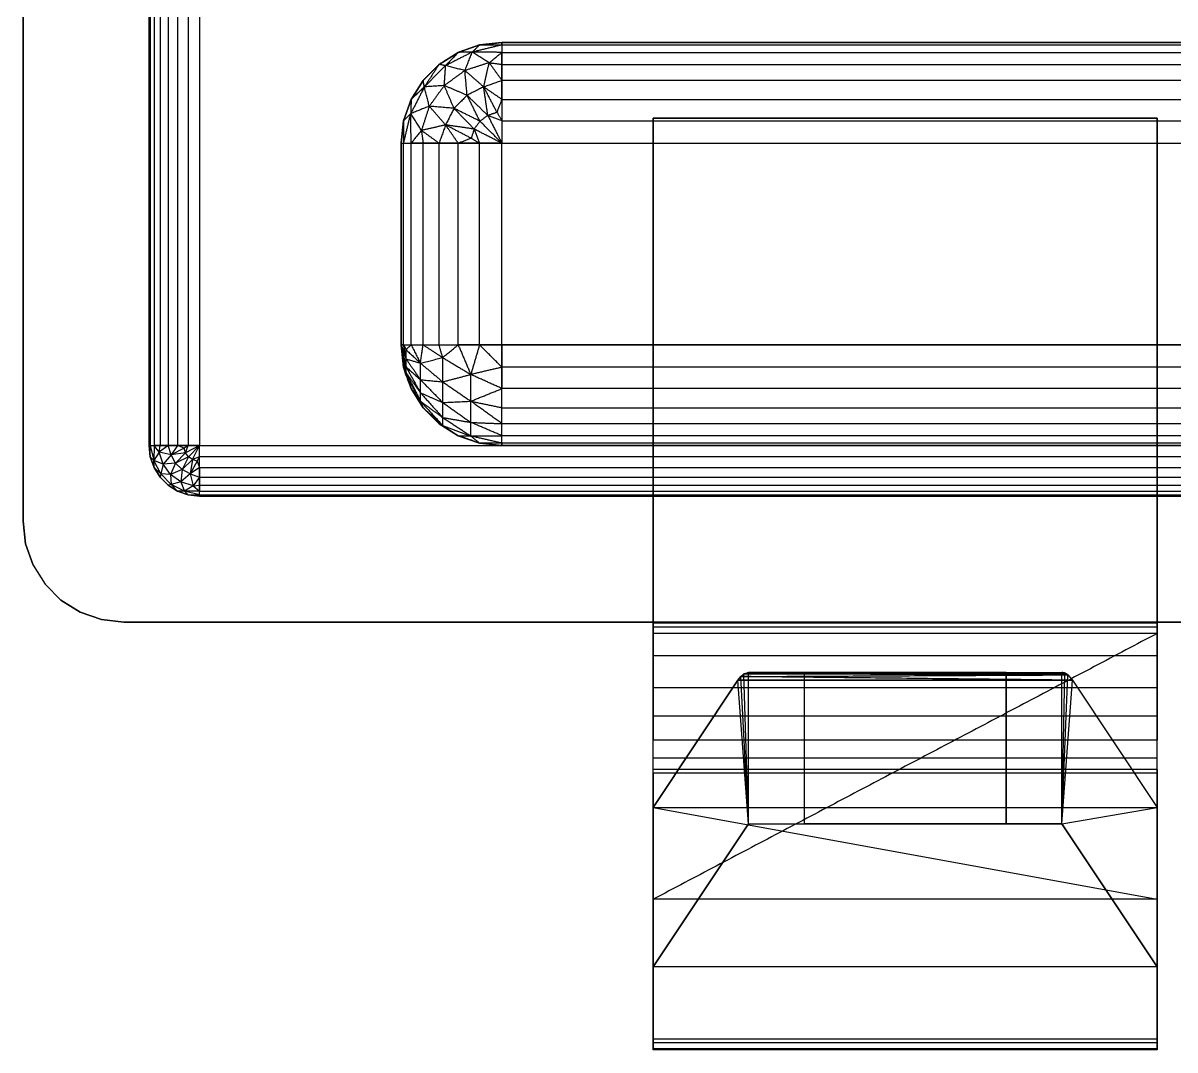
# Model space of a CAD drawing. Header units: millimetres. Extents: x -272 to 522, y -39 to 39.
# Drawn here: x -38.75 to -36.465, y -14.78 to -12.743 of the extents above; entities that cross this region are included whole.
import ezdxf

# ---------------------------------------------------------------- set-up
doc = ezdxf.new("R2010")
doc.units = ezdxf.units.MM
doc.layers.add('_BLOCK$reset_switch', color=7, linetype='Continuous', true_color=0x000000)
doc.layers.add('PCB_item$reset_switch', color=7, linetype='Continuous', true_color=0x000000)
doc.layers.get('PCB_item$reset_switch').off()

# ---------------------------------------------------------------- blocks, each defined once
blk = doc.blocks.new('reset_switch')
at = {"layer": '_BLOCK$reset_switch', "color": 18, "true_color": 0x000000}
for p, q in [((-2.8, 1.75, 3.3), (2.8, 1.75, 3.3)), ((-2.8, 1.75, 3), (2.8, 1.75, 3)), ((2.8, 1.75, 3), (-2.8, 1.75, 3)), ((-2.8, 1.75, 3.3), (2.8, 1.75, 3.3)), ((-2.8, 1.75, 0.3), (2.8, 1.75, 0.3)), ((2.8, 1.75, 0.3), (-2.8, 1.75, 0.3)), ((-2.8, 1.75, 3), (2.8, 1.75, 3)), ((-2.8, 1.75, 3), (2.8, 1.75, 3)), ((2.8, 1.75, 3.3), (2.8445, 1.745, 3.3)), ((2.8, 1.75, 3), (2.8445, 1.745, 3)), ((2.8, 1.75, 3), (2.8, 1.75, 3.3)), ((2.8445, 1.745, 3), (2.8, 1.75, 3)), ((2.8, 1.75, 3), (2.8, 1.75, 3.3)), ((2.8, 1.75, 3.3), (2.8445, 1.745, 3.3)), ((2.8, 1.75, 0.3), (2.8445, 1.745, 0.3)), ((2.8445, 1.745, 0.3), (2.8, 1.75, 0.3)), ((2.8, 1.75, 0.3), (2.8, 1.75, 3)), ((2.8, 1.75, 3), (2.8445, 1.745, 3)), ((2.8, 1.75, 0.3), (2.8, 1.75, 3)), ((2.8, 1.75, 3), (2.8445, 1.745, 3)), ((2.8868, 1.7302, 3.3), (2.8445, 1.745, 3.3)), ((2.8868, 1.7302, 3), (2.8445, 1.745, 3)), ((2.8445, 1.745, 3), (2.8445, 1.745, 3.3)), ((2.8445, 1.745, 3), (2.8868, 1.7302, 3)), ((2.8445, 1.745, 3.3), (2.8868, 1.7302, 3.3)), ((2.8445, 1.745, 0.3), (2.8868, 1.7302, 0.3)), ((2.8445, 1.745, 0.3), (2.8445, 1.745, 3)), ((2.8445, 1.745, 0.3), (2.8868, 1.7302, 0.3)), ((2.8445, 1.745, 3), (2.8868, 1.7302, 3)), ((2.8868, 1.7302, 3), (2.8445, 1.745, 3)), ((2.8868, 1.7302, 3.3), (2.9247, 1.7064, 3.3)), ((2.8868, 1.7302, 3), (2.9247, 1.7064, 3)), ((2.8868, 1.7302, 3), (2.8868, 1.7302, 3.3)), ((2.8868, 1.7302, 3), (2.9247, 1.7064, 3)), ((2.8868, 1.7302, 3.3), (2.9247, 1.7064, 3.3)), ((2.8868, 1.7302, 0.3), (2.9247, 1.7064, 0.3)), ((2.8868, 1.7302, 0.3), (2.8868, 1.7302, 3)), ((2.8868, 1.7302, 0.3), (2.9247, 1.7064, 0.3)), ((2.8868, 1.7302, 3), (2.9247, 1.7064, 3)), ((2.8868, 1.7302, 3), (2.9247, 1.7064, 3)), ((2.9247, 1.7064, 3.3), (2.9564, 1.6747, 3.3)), ((2.9247, 1.7064, 3), (2.9564, 1.6747, 3)), ((2.9247, 1.7064, 3), (2.9247, 1.7064, 3.3)), ((2.9247, 1.7064, 3), (2.9564, 1.6747, 3)), ((2.9247, 1.7064, 3.3), (2.9564, 1.6747, 3.3)), ((2.9564, 1.6747, 0.3), (2.9247, 1.7064, 0.3)), ((2.9247, 1.7064, 0.3), (2.9247, 1.7064, 3)), ((2.9247, 1.7064, 0.3), (2.9564, 1.6747, 0.3)), ((2.9247, 1.7064, 3), (2.9564, 1.6747, 3)), ((2.9247, 1.7064, 3), (2.9564, 1.6747, 3)), ((2.9802, 1.6368, 3.3), (2.9564, 1.6747, 3.3)), ((2.9802, 1.6368, 3), (2.9564, 1.6747, 3)), ((2.9564, 1.6747, 3), (2.9564, 1.6747, 3.3)), ((2.9564, 1.6747, 3), (2.9802, 1.6368, 3)), ((2.9564, 1.6747, 3.3), (2.9802, 1.6368, 3.3)), ((2.9802, 1.6368, 0.3), (2.9564, 1.6747, 0.3)), ((2.9564, 1.6747, 0.3), (2.9564, 1.6747, 3)), ((2.9564, 1.6747, 0.3), (2.9802, 1.6368, 0.3)), ((2.9564, 1.6747, 3), (2.9802, 1.6368, 3)), ((2.9802, 1.6368, 3), (2.9564, 1.6747, 3)), ((2.995, 1.5945, 3.3), (2.9802, 1.6368, 3.3)), ((2.995, 1.5945, 3), (2.9802, 1.6368, 3)), ((2.9802, 1.6368, 3), (2.9802, 1.6368, 3.3)), ((2.9802, 1.6368, 3), (2.995, 1.5945, 3)), ((2.9802, 1.6368, 3.3), (2.995, 1.5945, 3.3)), ((2.995, 1.5945, 0.3), (2.9802, 1.6368, 0.3)), ((2.9802, 1.6368, 0.3), (2.9802, 1.6368, 3)), ((2.9802, 1.6368, 0.3), (2.995, 1.5945, 0.3)), ((2.9802, 1.6368, 3), (2.995, 1.5945, 3)), ((2.995, 1.5945, 3), (2.9802, 1.6368, 3)), ((3, 1.55, 3.3), (2.995, 1.5945, 3.3)), ((3, 1.55, 3), (2.995, 1.5945, 3)), ((2.995, 1.5945, 3), (2.995, 1.5945, 3.3)), ((2.995, 1.5945, 3), (3, 1.55, 3)), ((2.995, 1.5945, 3.3), (3, 1.55, 3.3)), ((3, 1.55, 0.3), (2.995, 1.5945, 0.3)), ((2.995, 1.5945, 0.3), (2.995, 1.5945, 3)), ((2.995, 1.5945, 0.3), (3, 1.55, 0.3)), ((2.995, 1.5945, 3), (3, 1.55, 3)), ((3, 1.55, 3), (2.995, 1.5945, 3)), ((3, -1.55, 3.3), (3, 1.55, 3.3)), ((3, -1.55, 3), (3, 1.55, 3)), ((3, 1.55, 3), (3, 1.55, 3.3)), ((3, -1.55, 3), (3, 1.55, 3)), ((3, 1.55, 3), (3, 1.55, 3.3)), ((3, 1.55, 3.3), (3, -1.55, 3.3)), ((3, -1.55, 0.3), (3, 1.55, 0.3)), ((3, 1.55, 0.3), (3, 1.55, 3)), ((3, 1.55, 0.3), (3, -1.55, 0.3)), ((3, 1.55, 3), (3, -1.55, 3)), ((3, 1.55, 0.3), (3, 1.55, 3)), ((3, -1.55, 3), (3, 1.55, 3)), ((2.65, 1.5, 0.1), (1.35, 1.5, 0.1)), ((1.35, 1.5, 0.3), (2.65, 1.5, 0.3)), ((2.65, 1.5, 0.1), (1.35, 1.5, 0.1)), ((1.35, 1.5, 0.3), (2.65, 1.5, 0.3)), ((1.35, 1.4975, 0.0777), (2.65, 1.4975, 0.0777)), ((1.35, 1.4901, 0.0566), (2.65, 1.4901, 0.0566)), ((2.65, 1.5, 0.1), (2.6723, 1.4975, 0.1)), ((2.65, 1.5, 0.1), (2.65, 1.4975, 0.0777)), ((2.65, 1.5, 0.1), (2.65, 1.4975, 0.0777)), ((2.6723, 1.4975, 0.1), (2.65, 1.5, 0.1)), ((2.65, 1.5, 0.1), (2.65, 1.5, 0.3)), ((2.65, 1.5, 0.3), (2.6723, 1.4975, 0.3)), ((2.65, 1.5, 0.3), (2.65, 1.5, 0.1)), ((2.65, 1.5, 0.3), (2.6723, 1.4975, 0.3)), ((2.6723, 1.4975, 0.1), (2.65, 1.4975, 0.0777)), ((2.65, 1.4975, 0.0777), (2.65, 1.4901, 0.0566)), ((2.65, 1.4975, 0.0777), (2.6794, 1.4904, 0.0691)), ((2.65, 1.4975, 0.0777), (2.65, 1.4901, 0.0566)), ((2.65, 1.4901, 0.0566), (2.6794, 1.4904, 0.0691)), ((2.6627, 1.4799, 0.0412), (2.65, 1.4901, 0.0566)), ((2.65, 1.4782, 0.0377), (2.65, 1.4901, 0.0566)), ((2.65, 1.4901, 0.0566), (2.65, 1.4782, 0.0377)), ((2.6627, 1.4799, 0.0412), (2.6794, 1.4904, 0.0691)), ((2.6723, 1.4975, 0.1), (2.6934, 1.4901, 0.1)), ((2.6723, 1.4975, 0.1), (2.6794, 1.4904, 0.0691)), ((2.6723, 1.4975, 0.1), (2.6723, 1.4975, 0.3)), ((2.6723, 1.4975, 0.1), (2.6934, 1.4901, 0.1)), ((2.6723, 1.4975, 0.3), (2.6934, 1.4901, 0.3)), ((2.6934, 1.4901, 0.3), (2.6723, 1.4975, 0.3)), ((2.6867, 1.4721, 0.0412), (2.6794, 1.4904, 0.0691)), ((2.7059, 1.4769, 0.0691), (2.6794, 1.4904, 0.0691)), ((2.6934, 1.4901, 0.1), (2.6794, 1.4904, 0.0691)), ((2.7059, 1.4769, 0.0691), (2.6934, 1.4901, 0.1)), ((2.7123, 1.4782, 0.1), (2.6934, 1.4901, 0.1)), ((2.6934, 1.4901, 0.1), (2.6934, 1.4901, 0.3)), ((2.6934, 1.4901, 0.1), (2.7123, 1.4782, 0.1)), ((2.6934, 1.4901, 0.3), (2.7123, 1.4782, 0.3)), ((2.6934, 1.4901, 0.3), (2.7123, 1.4782, 0.3)), ((1.35, 1.4782, 0.0377), (2.65, 1.4782, 0.0377)), ((2.65, 1.4623, 0.0218), (2.6627, 1.4799, 0.0412)), ((2.6627, 1.4799, 0.0412), (2.65, 1.4782, 0.0377)), ((2.65, 1.4623, 0.0218), (2.65, 1.4782, 0.0377)), ((2.65, 1.4782, 0.0377), (2.65, 1.4623, 0.0218)), ((2.6682, 1.4559, 0.0191), (2.6627, 1.4799, 0.0412)), ((2.6867, 1.4721, 0.0412), (2.6627, 1.4799, 0.0412)), ((2.6682, 1.4559, 0.0191), (2.6867, 1.4721, 0.0412)), ((2.6845, 1.4476, 0.0191), (2.6867, 1.4721, 0.0412)), ((2.6867, 1.4721, 0.0412), (2.7059, 1.4769, 0.0691)), ((2.7072, 1.4572, 0.0412), (2.6867, 1.4721, 0.0412)), ((2.7059, 1.4769, 0.0691), (2.7123, 1.4782, 0.1)), ((2.7072, 1.4572, 0.0412), (2.7059, 1.4769, 0.0691)), ((2.7269, 1.4559, 0.0691), (2.7059, 1.4769, 0.0691)), ((2.7282, 1.4623, 0.1), (2.7123, 1.4782, 0.1)), ((2.7123, 1.4782, 0.1), (2.7123, 1.4782, 0.3)), ((2.7123, 1.4782, 0.1), (2.7282, 1.4623, 0.1)), ((2.7123, 1.4782, 0.3), (2.7282, 1.4623, 0.3)), ((2.7123, 1.4782, 0.3), (2.7282, 1.4623, 0.3)), ((1.35, 1.4623, 0.0218), (2.65, 1.4623, 0.0218)), ((1.35, 1.4434, 0.0099), (2.65, 1.4434, 0.0099)), ((2.65, 1.4434, 0.0099), (2.65, 1.4623, 0.0218)), ((2.6682, 1.4559, 0.0191), (2.65, 1.4623, 0.0218)), ((2.65, 1.4623, 0.0218), (2.65, 1.4434, 0.0099)), ((2.65, 1.4434, 0.0099), (2.6682, 1.4559, 0.0191)), ((2.65, 1.4223, 0.0025), (2.65, 1.4434, 0.0099)), ((2.6548, 1.4305, 0.0049), (2.65, 1.4434, 0.0099)), ((2.65, 1.4434, 0.0099), (2.65, 1.4223, 0.0025)), ((2.6548, 1.4305, 0.0049), (2.6682, 1.4559, 0.0191)), ((2.664, 1.4275, 0.0049), (2.6682, 1.4559, 0.0191)), ((2.664, 1.4275, 0.0049), (2.6845, 1.4476, 0.0191)), ((2.6845, 1.4476, 0.0191), (2.6682, 1.4559, 0.0191)), ((2.6719, 1.4219, 0.0049), (2.6845, 1.4476, 0.0191)), ((2.6845, 1.4476, 0.0191), (2.7072, 1.4572, 0.0412)), ((2.6976, 1.4345, 0.0191), (2.6845, 1.4476, 0.0191)), ((2.6976, 1.4345, 0.0191), (2.7072, 1.4572, 0.0412)), ((2.7221, 1.4367, 0.0412), (2.7072, 1.4572, 0.0412)), ((2.7072, 1.4572, 0.0412), (2.7269, 1.4559, 0.0691)), ((2.7221, 1.4367, 0.0412), (2.7269, 1.4559, 0.0691)), ((2.7269, 1.4559, 0.0691), (2.7282, 1.4623, 0.1)), ((2.7405, 1.4294, 0.0691), (2.7269, 1.4559, 0.0691)), ((2.7401, 1.4434, 0.1), (2.7269, 1.4559, 0.0691)), ((2.7401, 1.4434, 0.1), (2.7282, 1.4623, 0.1)), ((2.7282, 1.4623, 0.1), (2.7282, 1.4623, 0.3)), ((2.7282, 1.4623, 0.1), (2.7401, 1.4434, 0.1)), ((2.7282, 1.4623, 0.3), (2.7401, 1.4434, 0.3)), ((2.7401, 1.4434, 0.3), (2.7282, 1.4623, 0.3)), ((2.7475, 1.4223, 0.1), (2.7401, 1.4434, 0.1)), ((2.7405, 1.4294, 0.0691), (2.7401, 1.4434, 0.1)), ((2.7401, 1.4434, 0.1), (2.7401, 1.4434, 0.3)), ((2.7401, 1.4434, 0.1), (2.7475, 1.4223, 0.1)), ((2.7401, 1.4434, 0.3), (2.7475, 1.4223, 0.3)), ((2.7475, 1.4223, 0.3), (2.7401, 1.4434, 0.3)), ((1.35, 1.4223, 0.0025), (2.65, 1.4223, 0.0025)), ((2.65, 1.4223, 0.0025), (2.6548, 1.4305, 0.0049)), ((2.65, 1.4), (2.664, 1.4275, 0.0049)), ((2.664, 1.4275, 0.0049), (2.65, 1.4223, 0.0025)), ((2.65, 1.4), (2.65, 1.4223, 0.0025)), ((2.65, 1.4223, 0.0025), (2.65, 1.4)), ((2.65, 1.4), (2.6719, 1.4219, 0.0049)), ((2.664, 1.4275, 0.0049), (2.6548, 1.4305, 0.0049)), ((2.6719, 1.4219, 0.0049), (2.664, 1.4275, 0.0049)), ((2.6719, 1.4219, 0.0049), (2.6976, 1.4345, 0.0191)), ((2.6775, 1.414, 0.0049), (2.6719, 1.4219, 0.0049)), ((2.6775, 1.414, 0.0049), (2.6976, 1.4345, 0.0191)), ((2.6775, 1.414, 0.0049), (2.7059, 1.4182, 0.0191)), ((2.6805, 1.4048, 0.0049), (2.7059, 1.4182, 0.0191)), ((2.6934, 1.4, 0.0099), (2.7059, 1.4182, 0.0191)), ((2.6976, 1.4345, 0.0191), (2.7221, 1.4367, 0.0412)), ((2.7059, 1.4182, 0.0191), (2.6976, 1.4345, 0.0191)), ((2.7059, 1.4182, 0.0191), (2.7221, 1.4367, 0.0412)), ((2.7059, 1.4182, 0.0191), (2.7123, 1.4, 0.0218)), ((2.7059, 1.4182, 0.0191), (2.7299, 1.4127, 0.0412)), ((2.7299, 1.4127, 0.0412), (2.7221, 1.4367, 0.0412)), ((2.7221, 1.4367, 0.0412), (2.7405, 1.4294, 0.0691)), ((2.7299, 1.4127, 0.0412), (2.7405, 1.4294, 0.0691)), ((2.7401, 1.4, 0.0566), (2.7405, 1.4294, 0.0691)), ((2.7475, 1.4223, 0.1), (2.7405, 1.4294, 0.0691)), ((2.7475, 1.4, 0.0777), (2.7405, 1.4294, 0.0691)), ((2.7475, 1.4223, 0.1), (2.75, 1.4, 0.1)), ((2.7475, 1.4223, 0.1), (2.7475, 1.4, 0.0777)), ((2.7475, 1.4223, 0.1), (2.7475, 1.4223, 0.3)), ((2.7475, 1.4223, 0.1), (2.75, 1.4, 0.1)), ((2.7475, 1.4223, 0.3), (2.75, 1.4, 0.3)), ((2.7475, 1.4223, 0.3), (2.75, 1.4, 0.3)), ((1.35, 1.4), (2.65, 1.4)), ((1.35, 1.4), (2.65, 1.4)), ((2.6775, 1.414, 0.0049), (2.65, 1.4)), ((2.65, 1.4), (2.65, -1.4)), ((2.6723, 1.4, 0.0025), (2.65, 1.4)), ((2.65, 1.4), (2.65, -1.4)), ((2.6723, 1.4, 0.0025), (2.65, 1.4)), ((2.6723, 1.4, 0.0025), (2.6775, 1.414, 0.0049)), ((2.6805, 1.4048, 0.0049), (2.6723, 1.4, 0.0025)), ((2.6934, 1.4, 0.0099), (2.6723, 1.4, 0.0025)), ((2.6723, -1.4, 0.0025), (2.6723, 1.4, 0.0025)), ((2.6934, 1.4, 0.0099), (2.6723, 1.4, 0.0025)), ((2.6805, 1.4048, 0.0049), (2.6775, 1.414, 0.0049)), ((2.6805, 1.4048, 0.0049), (2.6934, 1.4, 0.0099)), ((2.7123, 1.4, 0.0218), (2.6934, 1.4, 0.0099)), ((2.6934, 1.4, 0.0099), (2.6934, -1.4, 0.0099)), ((2.6934, 1.4, 0.0099), (2.7123, 1.4, 0.0218)), ((2.7123, 1.4, 0.0218), (2.7299, 1.4127, 0.0412)), ((2.7282, 1.4, 0.0377), (2.7123, 1.4, 0.0218)), ((2.7123, 1.4, 0.0218), (2.7123, -1.4, 0.0218)), ((2.7123, 1.4, 0.0218), (2.7282, 1.4, 0.0377)), ((2.7299, 1.4127, 0.0412), (2.7282, 1.4, 0.0377)), ((2.7401, 1.4, 0.0566), (2.7282, 1.4, 0.0377)), ((2.7282, 1.4, 0.0377), (2.7282, -1.4, 0.0377)), ((2.7282, 1.4, 0.0377), (2.7401, 1.4, 0.0566)), ((2.7299, 1.4127, 0.0412), (2.7401, 1.4, 0.0566)), ((2.7475, 1.4, 0.0777), (2.7401, 1.4, 0.0566)), ((2.7401, 1.4, 0.0566), (2.7401, -1.4, 0.0566)), ((2.7475, 1.4, 0.0777), (2.7401, 1.4, 0.0566)), ((2.7475, 1.4, 0.0777), (2.7475, -1.4, 0.0777)), ((2.7475, 1.4, 0.0777), (2.75, 1.4, 0.1)), ((2.75, 1.4, 0.1), (2.7475, 1.4, 0.0777)), ((2.75, -1.4, 0.1), (2.75, 1.4, 0.1)), ((2.75, 1.4, 0.3), (2.75, -1.4, 0.3)), ((2.75, 1.4, 0.3), (2.75, 1.4, 0.1)), ((2.75, -1.4, 0.1), (2.75, 1.4, 0.1)), ((2.75, 1.4, 0.1), (2.75, 1.4, 0.3)), ((2.75, -1.4, 0.3), (2.75, 1.4, 0.3)), ((1.9632, 0.9802, 3.3), (2.0055, 0.995, 3.3)), ((1.9632, 0.9802, 3), (2.0055, 0.995, 3)), ((1.9632, 0.9802, 3), (2.0055, 0.995, 3)), ((1.9632, 0.9802, 3.3), (2.0055, 0.995, 3.3)), ((2.0055, 0.995, 3.3), (1.9632, 0.9802, 3.3)), ((2.0055, 0.995, 3), (1.9632, 0.9802, 3)), ((1.9632, 0.9802, 3), (2.0055, 0.995, 3)), ((2.05, 1, 3.3), (2.0055, 0.995, 3.3)), ((2.05, 1, 3), (2.0055, 0.995, 3)), ((2.0055, 0.995, 3), (2.05, 1, 3)), ((2.0055, 0.995, 3.3), (2.05, 1, 3.3)), ((2.0055, 0.995, 3.3), (2.05, 1, 3.3)), ((2.05, 1, 3), (2.0055, 0.995, 3)), ((2.0055, 0.995, 3), (2.05, 1, 3)), ((2.0055, 0.995, 3), (2.0055, 0.995, 3.3)), ((2.0055, 0.995, 3.3), (2.0055, 0.995, 3)), ((2.05, 1, 3.3), (2.45, 1, 3.3)), ((2.05, 1, 3), (2.45, 1, 3)), ((2.05, 1, 3), (2.45, 1, 3)), ((2.05, 1, 3), (2.05, 1, 3.3)), ((2.05, 1, 3.3), (2.45, 1, 3.3)), ((2.05, 1, 3), (2.05, 1, 3.3)), ((2.05, 1, 3.3), (2.05, 0.995, 3.3445)), ((2.05, 1, 3.3), (2.45, 1, 3.3)), ((2.45, 1, 3), (2.05, 1, 3)), ((2.05, 1, 3), (2.05, 1, 3.3)), ((2.05, 1, 3.3), (2.45, 1, 3.3)), ((2.05, 1, 3.3), (2.05, 1, 3)), ((2.05, 1, 3), (2.45, 1, 3)), ((2.45, 0.995, 3.3445), (2.05, 0.995, 3.3445)), ((2.05, 0.995, 3.3445), (2.05, 0.9802, 3.3868)), ((2.4945, 0.995, 3.3), (2.45, 1, 3.3)), ((2.4945, 0.995, 3), (2.45, 1, 3)), ((2.45, 1, 3), (2.45, 1, 3.3)), ((2.45, 1, 3), (2.4945, 0.995, 3)), ((2.45, 1, 3), (2.45, 1, 3.3)), ((2.45, 1, 3.3), (2.4945, 0.995, 3.3)), ((2.45, 0.995, 3.3445), (2.45, 1, 3.3)), ((2.4945, 0.995, 3.3), (2.45, 1, 3.3)), ((2.4945, 0.995, 3), (2.45, 1, 3)), ((2.45, 1, 3.3), (2.45, 1, 3)), ((2.45, 1, 3), (2.45, 1, 3.3)), ((2.45, 1, 3), (2.4945, 0.995, 3)), ((2.45, 0.995, 3.3445), (2.45, 0.9802, 3.3868)), ((2.5368, 0.9802, 3.3), (2.4945, 0.995, 3.3)), ((2.5368, 0.9802, 3), (2.4945, 0.995, 3)), ((2.4945, 0.995, 3), (2.4945, 0.995, 3.3)), ((2.4945, 0.995, 3), (2.5368, 0.9802, 3)), ((2.4945, 0.995, 3.3), (2.5368, 0.9802, 3.3)), ((2.5368, 0.9802, 3.3), (2.4945, 0.995, 3.3)), ((2.5368, 0.9802, 3), (2.4945, 0.995, 3)), ((2.4945, 0.995, 3.3), (2.4945, 0.995, 3)), ((2.4945, 0.995, 3), (2.5368, 0.9802, 3)), ((1.9253, 0.9564, 3.3), (1.9632, 0.9802, 3.3)), ((1.9253, 0.9564, 3), (1.9632, 0.9802, 3)), ((1.9253, 0.9564, 3), (1.9632, 0.9802, 3)), ((1.9253, 0.9564, 3.3), (1.9632, 0.9802, 3.3)), ((1.9632, 0.9802, 3.3), (1.9253, 0.9564, 3.3)), ((1.9632, 0.9802, 3), (1.9253, 0.9564, 3)), ((1.9253, 0.9564, 3), (1.9632, 0.9802, 3)), ((1.9632, 0.9802, 3), (1.9632, 0.9802, 3.3)), ((1.9632, 0.9802, 3.3), (1.9632, 0.9802, 3)), ((2.45, 0.9802, 3.3868), (2.05, 0.9802, 3.3868)), ((2.05, 0.9802, 3.3868), (2.05, 0.9564, 3.4247)), ((2.45, 0.9802, 3.3868), (2.45, 0.9564, 3.4247)), ((2.5747, 0.9564, 3.3), (2.5368, 0.9802, 3.3)), ((2.5747, 0.9564, 3), (2.5368, 0.9802, 3)), ((2.5368, 0.9802, 3), (2.5368, 0.9802, 3.3)), ((2.5368, 0.9802, 3), (2.5747, 0.9564, 3)), ((2.5368, 0.9802, 3.3), (2.5747, 0.9564, 3.3)), ((2.5747, 0.9564, 3.3), (2.5368, 0.9802, 3.3)), ((2.5747, 0.9564, 3), (2.5368, 0.9802, 3)), ((2.5368, 0.9802, 3.3), (2.5368, 0.9802, 3)), ((2.5747, 0.9564, 3), (2.5368, 0.9802, 3)), ((1.8936, 0.9247, 3.3), (1.9253, 0.9564, 3.3)), ((1.8936, 0.9247, 3), (1.9253, 0.9564, 3)), ((1.8936, 0.9247, 3), (1.9253, 0.9564, 3)), ((1.8936, 0.9247, 3.3), (1.9253, 0.9564, 3.3)), ((1.9253, 0.9564, 3.3), (1.8936, 0.9247, 3.3)), ((1.9253, 0.9564, 3), (1.8936, 0.9247, 3)), ((1.8936, 0.9247, 3), (1.9253, 0.9564, 3)), ((1.9253, 0.9564, 3), (1.9253, 0.9564, 3.3)), ((1.9253, 0.9564, 3.3), (1.9253, 0.9564, 3)), ((2.45, 0.9564, 3.4247), (2.05, 0.9564, 3.4247)), ((2.05, 0.9564, 3.4247), (2.05, 0.9247, 3.4564)), ((2.45, 0.9564, 3.4247), (2.45, 0.9247, 3.4564)), ((2.6064, 0.9247, 3.3), (2.5747, 0.9564, 3.3)), ((2.6064, 0.9247, 3), (2.5747, 0.9564, 3)), ((2.5747, 0.9564, 3), (2.5747, 0.9564, 3.3)), ((2.5747, 0.9564, 3), (2.6064, 0.9247, 3)), ((2.5747, 0.9564, 3.3), (2.6064, 0.9247, 3.3)), ((2.6064, 0.9247, 3.3), (2.5747, 0.9564, 3.3)), ((2.6064, 0.9247, 3), (2.5747, 0.9564, 3)), ((2.5747, 0.9564, 3.3), (2.5747, 0.9564, 3)), ((2.6064, 0.9247, 3), (2.5747, 0.9564, 3)), ((1.8698, 0.8868, 3.3), (1.8936, 0.9247, 3.3)), ((1.8698, 0.8868, 3), (1.8936, 0.9247, 3)), ((1.8698, 0.8868, 3), (1.8936, 0.9247, 3)), ((1.8698, 0.8868, 3.3), (1.8936, 0.9247, 3.3)), ((1.8936, 0.9247, 3.3), (1.8698, 0.8868, 3.3)), ((1.8936, 0.9247, 3), (1.8698, 0.8868, 3)), ((1.8698, 0.8868, 3), (1.8936, 0.9247, 3)), ((1.8936, 0.9247, 3), (1.8936, 0.9247, 3.3)), ((1.8936, 0.9247, 3.3), (1.8936, 0.9247, 3)), ((2.45, 0.9247, 3.4564), (2.05, 0.9247, 3.4564)), ((2.05, 0.9247, 3.4564), (2.05, 0.8868, 3.4802)), ((2.45, 0.9247, 3.4564), (2.45, 0.8868, 3.4802)), ((2.6302, 0.8868, 3.3), (2.6064, 0.9247, 3.3)), ((2.6302, 0.8868, 3), (2.6064, 0.9247, 3)), ((2.6064, 0.9247, 3), (2.6064, 0.9247, 3.3)), ((2.6064, 0.9247, 3), (2.6302, 0.8868, 3)), ((2.6064, 0.9247, 3.3), (2.6302, 0.8868, 3.3)), ((2.6302, 0.8868, 3.3), (2.6064, 0.9247, 3.3)), ((2.6302, 0.8868, 3), (2.6064, 0.9247, 3)), ((2.6064, 0.9247, 3.3), (2.6064, 0.9247, 3)), ((2.6302, 0.8868, 3), (2.6064, 0.9247, 3)), ((1.855, 0.8445, 3.3), (1.8698, 0.8868, 3.3)), ((1.855, 0.8445, 3), (1.8698, 0.8868, 3)), ((1.855, 0.8445, 3), (1.8698, 0.8868, 3)), ((1.855, 0.8445, 3.3), (1.8698, 0.8868, 3.3)), ((1.8698, 0.8868, 3.3), (1.855, 0.8445, 3.3)), ((1.8698, 0.8868, 3), (1.855, 0.8445, 3)), ((1.855, 0.8445, 3), (1.8698, 0.8868, 3)), ((1.8698, 0.8868, 3), (1.8698, 0.8868, 3.3)), ((1.8698, 0.8868, 3.3), (1.8698, 0.8868, 3)), ((2.45, 0.8868, 3.4802), (2.05, 0.8868, 3.4802)), ((2.05, 0.8868, 3.4802), (2.05, 0.8445, 3.495)), ((2.45, 0.8868, 3.4802), (2.45, 0.8445, 3.495)), ((2.645, 0.8445, 3.3), (2.6302, 0.8868, 3.3)), ((2.645, 0.8445, 3), (2.6302, 0.8868, 3)), ((2.6302, 0.8868, 3), (2.6302, 0.8868, 3.3)), ((2.6302, 0.8868, 3), (2.645, 0.8445, 3)), ((2.6302, 0.8868, 3.3), (2.645, 0.8445, 3.3)), ((2.645, 0.8445, 3.3), (2.6302, 0.8868, 3.3)), ((2.645, 0.8445, 3), (2.6302, 0.8868, 3)), ((2.6302, 0.8868, 3.3), (2.6302, 0.8868, 3)), ((2.645, 0.8445, 3), (2.6302, 0.8868, 3)), ((1.85, 0.8, 3.3), (1.855, 0.8445, 3.3)), ((1.85, 0.8, 3), (1.855, 0.8445, 3)), ((1.85, 0.8, 3), (1.855, 0.8445, 3)), ((1.85, 0.8, 3.3), (1.855, 0.8445, 3.3)), ((1.855, 0.8445, 3.3), (1.85, 0.8, 3.3)), ((1.855, 0.8445, 3), (1.85, 0.8, 3)), ((1.85, 0.8, 3), (1.855, 0.8445, 3)), ((1.855, 0.8445, 3), (1.855, 0.8445, 3.3)), ((1.855, 0.8445, 3.3), (1.855, 0.8445, 3)), ((2.45, 0.8445, 3.495), (2.05, 0.8445, 3.495)), ((2.05, 0.8445, 3.495), (2.05, 0.8, 3.5)), ((2.45, 0.8445, 3.495), (2.45, 0.8, 3.5)), ((2.645, 0.8445, 3.3), (2.65, 0.8, 3.3)), ((2.645, 0.8445, 3), (2.65, 0.8, 3)), ((2.645, 0.8445, 3), (2.645, 0.8445, 3.3)), ((2.645, 0.8445, 3), (2.65, 0.8, 3)), ((2.645, 0.8445, 3.3), (2.65, 0.8, 3.3)), ((2.645, 0.8445, 3.3), (2.645, 0.8445, 3)), ((2.645, 0.8445, 3.3), (2.65, 0.8, 3.3)), ((2.65, 0.8, 3), (2.645, 0.8445, 3)), ((2.65, 0.8, 3), (2.645, 0.8445, 3)), ((1.85, -0.8, 3.3), (1.85, 0.8, 3.3)), ((1.85, -0.8, 3), (1.85, 0.8, 3)), ((1.85, -0.8, 3), (1.85, 0.8, 3)), ((1.85, 0.8, 3), (1.85, 0.8, 3.3)), ((1.85, -0.8, 3.3), (1.85, 0.8, 3.3)), ((1.85, 0.8, 3), (1.85, 0.8, 3.3)), ((1.855, 0.8, 3.3445), (1.85, 0.8, 3.3)), ((1.85, 0.8, 3.3), (1.85, -0.8, 3.3)), ((1.85, 0.8, 3.3), (1.85, 0.8, 3)), ((1.85, 0.8, 3), (1.85, -0.8, 3)), ((1.85, 0.8, 3), (1.85, 0.8, 3.3)), ((1.85, -0.8, 3.3), (1.85, 0.8, 3.3)), ((1.85, -0.8, 3), (1.85, 0.8, 3)), ((1.855, 0.8, 3.3445), (1.855, -0.8, 3.3445)), ((1.855, 0.8, 3.3445), (1.8698, 0.8, 3.3868)), ((1.8698, 0.8, 3.3868), (1.8698, -0.8, 3.3868)), ((1.8698, 0.8, 3.3868), (1.8936, 0.8, 3.4247)), ((1.8936, 0.8, 3.4247), (1.8936, -0.8, 3.4247)), ((1.8936, 0.8, 3.4247), (1.9253, 0.8, 3.4564)), ((1.9253, -0.8, 3.4564), (1.9253, 0.8, 3.4564)), ((1.9253, 0.8, 3.4564), (1.9632, 0.8, 3.4802)), ((1.9632, 0.8, 3.4802), (1.9632, -0.8, 3.4802)), ((1.9632, 0.8, 3.4802), (2.0055, 0.8, 3.495)), ((2.0055, 0.8, 3.495), (2.0055, -0.8, 3.495)), ((2.0055, 0.8, 3.495), (2.05, 0.8, 3.5)), ((2.45, 0.8, 3.5), (2.05, 0.8, 3.5)), ((2.05, 0.8, 3.5), (2.05, -0.8, 3.5)), ((2.45, 0.8, 3.5), (2.05, 0.8, 3.5)), ((2.05, 0.8, 3.5), (2.05, -0.8, 3.5)), ((2.45, 0.8, 3.5), (2.45, -0.8, 3.5)), ((2.4945, 0.8, 3.495), (2.45, 0.8, 3.5)), ((2.45, -0.8, 3.5), (2.45, 0.8, 3.5)), ((2.5368, 0.8, 3.4802), (2.4945, 0.8, 3.495)), ((2.4945, -0.8, 3.495), (2.4945, 0.8, 3.495)), ((2.5747, 0.8, 3.4564), (2.5368, 0.8, 3.4802)), ((2.5368, -0.8, 3.4802), (2.5368, 0.8, 3.4802)), ((2.6064, 0.8, 3.4247), (2.5747, 0.8, 3.4564)), ((2.5747, 0.8, 3.4564), (2.5747, -0.8, 3.4564)), ((2.6302, 0.8, 3.3868), (2.6064, 0.8, 3.4247)), ((2.6064, -0.8, 3.4247), (2.6064, 0.8, 3.4247)), ((2.645, 0.8, 3.3445), (2.6302, 0.8, 3.3868)), ((2.6302, -0.8, 3.3868), (2.6302, 0.8, 3.3868)), ((2.645, -0.8, 3.3445), (2.645, 0.8, 3.3445)), ((2.65, 0.8, 3.3), (2.645, 0.8, 3.3445)), ((2.65, -0.8, 3.3), (2.65, 0.8, 3.3)), ((2.65, -0.8, 3), (2.65, 0.8, 3)), ((2.65, 0.8, 3), (2.65, 0.8, 3.3)), ((2.65, 0.8, 3), (2.65, -0.8, 3)), ((2.65, 0.8, 3), (2.65, 0.8, 3.3)), ((2.65, 0.8, 3.3), (2.65, -0.8, 3.3)), ((2.65, -0.8, 3.3), (2.65, 0.8, 3.3)), ((2.65, -0.8, 3), (2.65, 0.8, 3)), ((2.65, 0.8, 3), (2.65, 0.8, 3.3)), ((2.65, 0.8, 3.3), (2.65, -0.8, 3.3)), ((2.65, 0.8, 3), (2.65, 0.8, 3.3)), ((2.65, -0.8, 3), (2.65, 0.8, 3)), ((2, -0.5, 1.3), (2, 0.5, 1.3)), ((2, 0.5, 1.3), (3, 0.5, 1.3)), ((3, 0.5, 1.3), (2, 0.5, 1.3)), ((3, 0.5, 1), (2, 0.5, 1)), ((2, 0.5, 1), (2, 0.5, 1.3)), ((2, -0.5, 1), (2, 0.5, 1)), ((2, -0.5, 1.3), (2, 0.5, 1.3)), ((2, 0.5, 1), (2, 0.5, 1.3)), ((2, -0.5, 1), (2, 0.5, 1)), ((3, 0.5, 1), (2, 0.5, 1)), ((2, 0.5, 1), (2, 0.5, 1.3)), ((2, 0.5, 1), (2, -0.5, 1)), ((2, 0.5, 1.3), (2, -0.5, 1.3)), ((3, 0.5, 1), (2, 0.5, 1)), ((2, 0.5, 1), (2, -0.5, 1)), ((2, 0.5, 1.3), (3, 0.5, 1.3)), ((2, 0.5, 1.3), (2, -0.5, 1.3)), ((3, 0.5, 1), (2, 0.5, 1)), ((3, 0.5, 1.3), (2, 0.5, 1.3)), ((2, 0.5, 1), (2, 0.5, 1.3)), ((3.0668, 0.5, 1.2925), (3, 0.5, 1.3)), ((3, -0.5, 1.3), (3, 0.5, 1.3)), ((3, -0.5, 1.3), (3, 0.5, 1.3)), ((3, -0.5, -0.2), (3, 0.5, -0.2)), ((3, 0.5, -0.2), (3.0025, 0.5, -0.2388)), ((3.0025, 0.5, -0.2388), (3, 0.5, -0.2)), ((3, 0.5, -0.2), (3, 0.5, 1)), ((3, 0.5, 1.3), (3.0668, 0.5, 1.2925)), ((3, -0.5, -0.2), (3, 0.5, -0.2)), ((3, -0.5, 1), (3, 0.5, 1)), ((3, 0.5, -0.2), (3, 0.5, 1)), ((3, -0.5, 1), (3, 0.5, 1)), ((3, 0.5, 1), (3, -0.5, 1)), ((3, 0.5, 1.3), (3, -0.5, 1.3)), ((3, 0.5, 1), (3, 0.5, 1.3)), ((3, 0.5, 1.3), (3, 0.5, 1)), ((3, 0.5, 1.3), (3, -0.5, 1.3)), ((3, 0.5, 1), (3, -0.5, 1)), ((3.0025, -0.5, -0.2388), (3.0025, 0.5, -0.2388)), ((3.0025, 0.5, -0.2388), (3.01, 0.5, -0.277)), ((3.01, 0.5, -0.277), (3.0025, 0.5, -0.2388)), ((3.01, -0.5, -0.277), (3.01, 0.5, -0.277)), ((3.01, 0.5, -0.277), (3.0224, 0.5, -0.3139)), ((3.0224, 0.5, -0.3139), (3.01, 0.5, -0.277)), ((3.0224, -0.5, -0.3139), (3.0224, 0.5, -0.3139)), ((3.55, 0.5, -1.6), (3.0224, 0.5, -0.3139)), ((3.1302, 0.5, 1.2703), (3.0668, 0.5, 1.2925)), ((3.0668, -0.5, 1.2925), (3.0668, 0.5, 1.2925)), ((3.0668, 0.5, 1.2925), (3.1302, 0.5, 1.2703)), ((3.3679, 0.5, -2.1468), (3.1154, 0.3319, -2.9052)), ((3.1154, 0.3319, -2.9052), (3.3679, 0.5, -2.1468)), ((3.187, 0.5, 1.2345), (3.1302, 0.5, 1.2703)), ((3.1302, -0.5, 1.2703), (3.1302, 0.5, 1.2703)), ((3.1302, 0.5, 1.2703), (3.187, 0.5, 1.2345)), ((3.2345, 0.5, 1.187), (3.187, 0.5, 1.2345)), ((3.187, -0.5, 1.2345), (3.187, 0.5, 1.2345)), ((3.187, 0.5, 1.2345), (3.2345, 0.5, 1.187)), ((3.2703, 0.5, 1.1302), (3.2345, 0.5, 1.187)), ((3.2345, -0.5, 1.187), (3.2345, 0.5, 1.187)), ((3.2703, 0.5, 1.1302), (3.2345, 0.5, 1.187)), ((3.2925, 0.5, 1.0668), (3.2703, 0.5, 1.1302)), ((3.2703, -0.5, 1.1302), (3.2703, 0.5, 1.1302)), ((3.2925, 0.5, 1.0668), (3.2703, 0.5, 1.1302)), ((3.2925, -0.5, 1.0668), (3.2925, 0.5, 1.0668)), ((3.3, 0.5, 1), (3.2925, 0.5, 1.0668)), ((3.3, 0.5, 1), (3.2925, 0.5, 1.0668)), ((3.3, -0.5, 1), (3.3, 0.5, 1)), ((3.3, -0.5, 1), (3.3, 0.5, 1)), ((3.3, -0.5, -0.2), (3.3, 0.5, -0.2)), ((3.3, 0.5, 1), (3.3, 0.5, -0.2)), ((3.3, -0.5, -0.2), (3.3, 0.5, -0.2)), ((3.3, 0.5, -0.2), (3.8276, 0.5, -1.4861)), ((3.8276, 0.5, -1.4861), (3.3, 0.5, -0.2)), ((3.3, 0.5, -0.2), (3.3, 0.5, 1)), ((3.3679, 0.5, -2.1468), (3.6841, 0.5, -2.1468)), ((3.3679, 0.5, -2.1468), (3.3679, -0.5, -2.1468)), ((3.3679, 0.5, -2.1468), (3.55, -0.5, -1.6)), ((3.3679, 0.5, -2.1468), (3.55, 0.5, -1.6)), ((3.55, 0.5, -1.6), (3.3679, 0.5, -2.1468)), ((3.6841, 0.5, -2.1468), (3.3679, 0.5, -2.1468)), ((3.4, 0.3109, -3), (3.6841, 0.5, -2.1468)), ((3.6841, 0.5, -2.1468), (3.4, 0.3109, -3)), ((3.55, -0.5, -1.6), (3.55, 0.5, -1.6)), ((3.6841, -0.5, -2.1468), (3.6841, 0.5, -2.1468)), ((3.8346, 0.5, -1.6948), (3.6841, 0.5, -2.1468)), ((3.6841, 0.5, -2.1468), (3.8346, 0.5, -1.6948)), ((3.8276, -0.5, -1.4861), (3.8276, 0.5, -1.4861)), ((3.8465, 0.5, -1.5545), (3.8276, 0.5, -1.4861)), ((3.8276, -0.5, -1.4861), (3.8276, 0.5, -1.4861)), ((3.8465, 0.5, -1.5545), (3.8276, 0.5, -1.4861)), ((3.8346, -0.5, -1.6948), (3.8346, 0.5, -1.6948)), ((3.8346, 0.5, -1.6948), (3.8489, 0.5, -1.6253)), ((3.8346, -0.5, -1.6948), (3.8346, 0.5, -1.6948)), ((3.8346, 0.5, -1.6948), (3.8489, 0.5, -1.6253)), ((3.8489, 0.5, -1.6253), (3.8465, 0.5, -1.5545)), ((3.8465, -0.5, -1.5545), (3.8465, 0.5, -1.5545)), ((3.8489, 0.5, -1.6253), (3.8465, 0.5, -1.5545)), ((3.8489, -0.5, -1.6253), (3.8489, 0.5, -1.6253)), ((3.103, 0.3203, -2.9573), (3.1, 0.3109, -3)), ((3.1081, 0.3262, -2.931), (3.103, 0.3203, -2.9573)), ((3.4, 0.3109, -3), (3.103, 0.3203, -2.9573)), ((3.1154, 0.3319, -2.9052), (3.1081, 0.3262, -2.931)), ((3.4, 0.3109, -3), (3.1081, 0.3262, -2.931)), ((3.4, 0.3109, -3), (3.1154, 0.3319, -2.9052)), ((3.1154, 0.3319, -2.9052), (3.1154, -0.3319, -2.9052)), ((3.1, 0.2, -3.5), (3.1, 0.3109, -3)), ((3.1, 0.3109, -3), (3.1, -0.3108, -3)), ((3.4, 0.3109, -3), (3.1, 0.3109, -3)), ((3.1, 0.3109, -3), (3.1, 0.2, -3.5)), ((3.4, 0.3109, -3), (3.4, -0.3108, -3)), ((3.4, 0.3109, -3), (3.4, 0.2, -3.5)), ((3.4, 0.3109, -3), (3.4, 0.2, -3.5)), ((3.4, 0.3109, -3), (3.4, -0.3108, -3)), ((3.1, -0.2, -3.5), (3.1, 0.2, -3.5)), ((3.4, 0.2, -3.5), (3.1, 0.2, -3.5)), ((3.1, 0.2, -3.5), (3.1, -0.2, -3.5)), ((3.4, 0.2, -3.5), (3.1, 0.2, -3.5)), ((3.4, -0.2, -3.5), (3.4, 0.2, -3.5)), ((3.4, 0.2, -3.5), (3.4, -0.2, -3.5)), ((3.4, -0.2, -3.5), (3.1, -0.2, -3.5)), ((3.1, -0.2, -3.5), (3.1, -0.3108, -3)), ((3.1, -0.2, -3.5), (3.4, -0.2, -3.5)), ((3.1, -0.2, -3.5), (3.1, -0.3108, -3)), ((3.4, -0.3108, -3), (3.4, -0.2, -3.5)), ((3.4, -0.3108, -3), (3.4, -0.2, -3.5)), ((3.4, -0.3108, -3), (3.1, -0.3108, -3)), ((3.1, -0.3108, -3), (3.1012, -0.3168, -2.9732)), ((3.4, -0.3108, -3), (3.1012, -0.3168, -2.9732)), ((3.1012, -0.3168, -2.9732), (3.1048, -0.3227, -2.9467)), ((3.4, -0.3108, -3), (3.1048, -0.3227, -2.9467)), ((3.4, -0.3108, -3), (3.1154, -0.3319, -2.9052)), ((3.4, -0.3108, -3), (3.3679, -0.5, -2.1468)), ((3.6841, -0.5, -2.1468), (3.4, -0.3108, -3)), ((3.4, -0.3108, -3), (3.6841, -0.5, -2.1468)), ((3.1048, -0.3227, -2.9467), (3.1154, -0.3319, -2.9052)), ((3.1154, -0.3319, -2.9052), (3.3679, -0.5, -2.1468)), ((3.1154, -0.3319, -2.9052), (3.3679, -0.5, -2.1468)), ((2, -0.5, 1.3), (3, -0.5, 1.3)), ((3, -0.5, 1), (2, -0.5, 1)), ((3, -0.5, 1.3), (2, -0.5, 1.3)), ((2, -0.5, 1), (2, -0.5, 1.3)), ((2, -0.5, 1), (2, -0.5, 1.3)), ((3, -0.5, 1), (2, -0.5, 1)), ((2, -0.5, 1), (2, -0.5, 1.3)), ((3, -0.5, 1), (2, -0.5, 1)), ((3, -0.5, 1.3), (2, -0.5, 1.3)), ((3, -0.5, 1), (2, -0.5, 1)), ((2, -0.5, 1), (2, -0.5, 1.3)), ((2, -0.5, 1.3), (3, -0.5, 1.3)), ((3.0668, -0.5, 1.2925), (3, -0.5, 1.3)), ((3.0025, -0.5, -0.2388), (3, -0.5, -0.2)), ((3.0025, -0.5, -0.2388), (3, -0.5, -0.2)), ((3, -0.5, -0.2), (3, -0.5, 1)), ((3, -0.5, 1.3), (3.0668, -0.5, 1.2925)), ((3, -0.5, -0.2), (3, -0.5, 1)), ((3, -0.5, 1.3), (3, -0.5, 1)), ((3, -0.5, 1.3), (3, -0.5, 1)), ((3.0025, -0.5, -0.2388), (3.01, -0.5, -0.277)), ((3.01, -0.5, -0.277), (3.0025, -0.5, -0.2388)), ((3.01, -0.5, -0.277), (3.0224, -0.5, -0.3139)), ((3.0224, -0.5, -0.3139), (3.01, -0.5, -0.277)), ((3.55, -0.5, -1.6), (3.0224, -0.5, -0.3139)), ((3.1302, -0.5, 1.2703), (3.0668, -0.5, 1.2925)), ((3.0668, -0.5, 1.2925), (3.1302, -0.5, 1.2703)), ((3.187, -0.5, 1.2345), (3.1302, -0.5, 1.2703)), ((3.1302, -0.5, 1.2703), (3.187, -0.5, 1.2345)), ((3.2345, -0.5, 1.187), (3.187, -0.5, 1.2345)), ((3.187, -0.5, 1.2345), (3.2345, -0.5, 1.187)), ((3.2703, -0.5, 1.1302), (3.2345, -0.5, 1.187)), ((3.2703, -0.5, 1.1302), (3.2345, -0.5, 1.187)), ((3.2925, -0.5, 1.0668), (3.2703, -0.5, 1.1302)), ((3.2925, -0.5, 1.0668), (3.2703, -0.5, 1.1302)), ((3.2925, -0.5, 1.0668), (3.3, -0.5, 1)), ((3.3, -0.5, 1), (3.2925, -0.5, 1.0668)), ((3.3, -0.5, 1), (3.3, -0.5, -0.2)), ((3.3, -0.5, -0.2), (3.8276, -0.5, -1.4861)), ((3.8276, -0.5, -1.4861), (3.3, -0.5, -0.2)), ((3.3, -0.5, -0.2), (3.3, -0.5, 1)), ((3.3679, -0.5, -2.1468), (3.6841, -0.5, -2.1468)), ((3.3679, -0.5, -2.1468), (3.55, -0.5, -1.6)), ((3.6841, -0.5, -2.1468), (3.3679, -0.5, -2.1468)), ((3.55, -0.5, -1.6), (3.3679, -0.5, -2.1468)), ((3.8346, -0.5, -1.6948), (3.6841, -0.5, -2.1468)), ((3.6841, -0.5, -2.1468), (3.8346, -0.5, -1.6948)), ((3.8465, -0.5, -1.5545), (3.8276, -0.5, -1.4861)), ((3.8465, -0.5, -1.5545), (3.8276, -0.5, -1.4861)), ((3.8489, -0.5, -1.6253), (3.8346, -0.5, -1.6948)), ((3.8346, -0.5, -1.6948), (3.8489, -0.5, -1.6253)), ((3.8489, -0.5, -1.6253), (3.8465, -0.5, -1.5545)), ((3.8489, -0.5, -1.6253), (3.8465, -0.5, -1.5545))]:
    blk.add_line(p, q, dxfattribs=at)
for points in [[(2.0055, 0.995, 3.3), (1.9632, 0.9802, 3.3)], [(2.0055, 0.995, 3.3), (1.9912, 0.9809, 3.3618)], [(2.05, 0.995, 3.3445), (1.9912, 0.9809, 3.3618)], [(2.05, 1, 3.3), (2.0055, 0.995, 3.3)], [(2.0055, 0.995, 3.3), (2.05, 0.995, 3.3445)], [(2.05, 1, 3.3), (2.05, 0.995, 3.3445)], [(2.05, 0.995, 3.3445), (2.05, 0.9802, 3.3868)], [(2.4945, 0.995, 3.3), (2.45, 1, 3.3)], [(2.5051, 0.9902, 3.3281), (2.45, 1, 3.3)], [(2.45, 1, 3.3), (2.4937, 0.9902, 3.3437)], [(2.45, 1, 3.3), (2.478, 0.9902, 3.3551)], [(2.45, 1, 3.3), (2.45, 0.995, 3.3445)], [(2.478, 0.9902, 3.3551), (2.45, 0.995, 3.3445)], [(2.45, 0.995, 3.3445), (2.4597, 0.9902, 3.361)], [(2.45, 0.995, 3.3445), (2.45, 0.9802, 3.3868)], [(2.4597, 0.9902, 3.361), (2.45, 0.9802, 3.3868)], [(2.478, 0.9902, 3.3551), (2.4597, 0.9902, 3.361)], [(2.4597, 0.9902, 3.361), (2.4863, 0.9618, 3.4118)], [(2.4937, 0.9902, 3.3437), (2.478, 0.9902, 3.3551)], [(2.478, 0.9902, 3.3551), (2.5191, 0.9618, 3.3951)], [(2.478, 0.9902, 3.3551), (2.4863, 0.9618, 3.4118)], [(2.5051, 0.9902, 3.3281), (2.4937, 0.9902, 3.3437)], [(2.4937, 0.9902, 3.3437), (2.5451, 0.9618, 3.3691)], [(2.4937, 0.9902, 3.3437), (2.5191, 0.9618, 3.3951)], [(2.511, 0.9902, 3.3097), (2.4945, 0.995, 3.3)], [(2.5368, 0.9802, 3.3), (2.4945, 0.995, 3.3)], [(2.4945, 0.995, 3.3), (2.5051, 0.9902, 3.3281)], [(2.511, 0.9902, 3.3097), (2.5051, 0.9902, 3.3281)], [(2.5051, 0.9902, 3.3281), (2.5618, 0.9618, 3.3363)], [(2.5051, 0.9902, 3.3281), (2.5451, 0.9618, 3.3691)], [(2.511, 0.9902, 3.3097), (2.5368, 0.9802, 3.3)], [(2.511, 0.9902, 3.3097), (2.5618, 0.9618, 3.3363)], [(1.9253, 0.9564, 3.3), (1.9632, 0.9802, 3.3)], [(1.9382, 0.9539, 3.3618), (1.9912, 0.9809, 3.3618)], [(1.9382, 0.9539, 3.3618), (1.9632, 0.9802, 3.3)], [(1.9632, 0.9802, 3.3), (1.9912, 0.9809, 3.3618)], [(1.9766, 0.9442, 3.4175), (1.9912, 0.9809, 3.3618)], [(1.9766, 0.9442, 3.4175), (2.0247, 0.9598, 3.4175)], [(2.0247, 0.9598, 3.4175), (1.9912, 0.9809, 3.3618)], [(2.05, 0.9802, 3.3868), (1.9912, 0.9809, 3.3618)], [(2.0137, 0.9118, 3.4618), (2.0247, 0.9598, 3.4175)], [(2.0247, 0.9598, 3.4175), (2.05, 0.9802, 3.3868)], [(2.05, 0.9247, 3.4564), (2.0247, 0.9598, 3.4175)], [(2.0247, 0.9598, 3.4175), (2.05, 0.9564, 3.4247)], [(2.05, 0.9564, 3.4247), (2.05, 0.9802, 3.3868)], [(2.45, 0.9802, 3.3868), (2.4863, 0.9618, 3.4118)], [(2.45, 0.9802, 3.3868), (2.45, 0.9564, 3.4247)], [(2.4863, 0.9618, 3.4118), (2.45, 0.9564, 3.4247)], [(2.4863, 0.9618, 3.4118), (2.4753, 0.9176, 3.4598)], [(2.5191, 0.9618, 3.3951), (2.4863, 0.9618, 3.4118)], [(2.4863, 0.9618, 3.4118), (2.5234, 0.9176, 3.4442)], [(2.5451, 0.9618, 3.3691), (2.5191, 0.9618, 3.3951)], [(2.5191, 0.9618, 3.3951), (2.5644, 0.9176, 3.4144)], [(2.5191, 0.9618, 3.3951), (2.5234, 0.9176, 3.4442)], [(2.5368, 0.9802, 3.3), (2.5618, 0.9618, 3.3363)], [(2.5368, 0.9802, 3.3), (2.5747, 0.9564, 3.3)], [(2.5618, 0.9618, 3.3363), (2.5451, 0.9618, 3.3691)], [(2.5451, 0.9618, 3.3691), (2.5942, 0.9176, 3.3735)], [(2.5451, 0.9618, 3.3691), (2.5644, 0.9176, 3.4144)], [(2.5618, 0.9618, 3.3363), (2.5747, 0.9564, 3.3)], [(2.5618, 0.9618, 3.3363), (2.6098, 0.9176, 3.3253)], [(2.5618, 0.9618, 3.3363), (2.5942, 0.9176, 3.3735)], [(1.8936, 0.9247, 3.3), (1.9253, 0.9564, 3.3)], [(1.8936, 0.9247, 3.3), (1.9382, 0.9539, 3.3618)], [(1.8961, 0.9118, 3.3618), (1.9382, 0.9539, 3.3618)], [(1.9382, 0.9539, 3.3618), (1.9253, 0.9564, 3.3)], [(1.9356, 0.9144, 3.4175), (1.9382, 0.9539, 3.3618)], [(1.9356, 0.9144, 3.4175), (1.9766, 0.9442, 3.4175)], [(1.9766, 0.9442, 3.4175), (1.9382, 0.9539, 3.3618)], [(1.9809, 0.8951, 3.4618), (1.9766, 0.9442, 3.4175)], [(2.0137, 0.9118, 3.4618), (1.9766, 0.9442, 3.4175)], [(2.05, 0.9247, 3.4564), (2.05, 0.9564, 3.4247)], [(2.45, 0.9564, 3.4247), (2.4753, 0.9176, 3.4598)], [(2.45, 0.9564, 3.4247), (2.45, 0.9247, 3.4564)], [(2.5747, 0.9564, 3.3), (2.6098, 0.9176, 3.3253)], [(2.5747, 0.9564, 3.3), (2.6064, 0.9247, 3.3)], [(1.8698, 0.8868, 3.3), (1.8936, 0.9247, 3.3)], [(1.8961, 0.9118, 3.3618), (1.8936, 0.9247, 3.3)], [(1.9356, 0.9144, 3.4175), (1.8961, 0.9118, 3.3618)], [(1.9058, 0.8735, 3.4175), (1.9356, 0.9144, 3.4175)], [(1.9549, 0.8691, 3.4618), (1.9356, 0.9144, 3.4175)], [(1.9809, 0.8951, 3.4618), (1.9356, 0.9144, 3.4175)], [(2.0137, 0.9118, 3.4618), (2.05, 0.9247, 3.4564)], [(2.05, 0.8868, 3.4802), (2.05, 0.9247, 3.4564)], [(2.4753, 0.9176, 3.4598), (2.45, 0.9247, 3.4564)], [(2.45, 0.9247, 3.4564), (2.45, 0.8868, 3.4802)], [(2.4753, 0.9176, 3.4598), (2.45, 0.8868, 3.4802)], [(2.5234, 0.9176, 3.4442), (2.4753, 0.9176, 3.4598)], [(2.4753, 0.9176, 3.4598), (2.5088, 0.8618, 3.4809)], [(2.5234, 0.9176, 3.4442), (2.5088, 0.8618, 3.4809)], [(2.5644, 0.9176, 3.4144), (2.5234, 0.9176, 3.4442)], [(2.5234, 0.9176, 3.4442), (2.5618, 0.8618, 3.4539)], [(2.5644, 0.9176, 3.4144), (2.5618, 0.8618, 3.4539)], [(2.5942, 0.9176, 3.3735), (2.5644, 0.9176, 3.4144)], [(2.5644, 0.9176, 3.4144), (2.6039, 0.8618, 3.4118)], [(2.6098, 0.9176, 3.3253), (2.5942, 0.9176, 3.3735)], [(2.5942, 0.9176, 3.3735), (2.6309, 0.8618, 3.3588)], [(2.5942, 0.9176, 3.3735), (2.6039, 0.8618, 3.4118)], [(2.6098, 0.9176, 3.3253), (2.6064, 0.9247, 3.3)], [(2.6064, 0.9247, 3.3), (2.6302, 0.8868, 3.3)], [(2.6098, 0.9176, 3.3253), (2.6302, 0.8868, 3.3)], [(2.6098, 0.9176, 3.3253), (2.6309, 0.8618, 3.3588)], [(1.8691, 0.8588, 3.3618), (1.8961, 0.9118, 3.3618)], [(1.8698, 0.8868, 3.3), (1.8961, 0.9118, 3.3618)], [(1.9058, 0.8735, 3.4175), (1.8961, 0.9118, 3.3618)], [(1.9549, 0.8691, 3.4618), (1.9809, 0.8951, 3.4618)], [(1.9809, 0.8951, 3.4618), (2.0137, 0.9118, 3.4618)], [(2.0063, 0.8437, 3.4902), (1.9809, 0.8951, 3.4618)], [(2.0219, 0.8551, 3.4902), (1.9809, 0.8951, 3.4618)], [(2.0219, 0.8551, 3.4902), (2.0137, 0.9118, 3.4618)], [(2.0403, 0.861, 3.4902), (2.0137, 0.9118, 3.4618)], [(2.05, 0.8868, 3.4802), (2.0137, 0.9118, 3.4618)], [(1.855, 0.8445, 3.3), (1.8698, 0.8868, 3.3)], [(1.8691, 0.8588, 3.3618), (1.8698, 0.8868, 3.3)], [(1.9058, 0.8735, 3.4175), (1.8691, 0.8588, 3.3618)], [(1.8902, 0.8253, 3.4175), (1.9058, 0.8735, 3.4175)], [(1.9382, 0.8363, 3.4618), (1.9058, 0.8735, 3.4175)], [(1.9549, 0.8691, 3.4618), (1.9058, 0.8735, 3.4175)], [(1.9382, 0.8363, 3.4618), (1.9549, 0.8691, 3.4618)], [(1.9949, 0.8281, 3.4902), (1.9549, 0.8691, 3.4618)], [(2.0063, 0.8437, 3.4902), (1.9549, 0.8691, 3.4618)], [(2.0403, 0.861, 3.4902), (2.05, 0.8868, 3.4802)], [(2.05, 0.8445, 3.495), (2.05, 0.8868, 3.4802)], [(2.45, 0.8445, 3.495), (2.45, 0.8868, 3.4802)], [(2.45, 0.8868, 3.4802), (2.5088, 0.8618, 3.4809)], [(2.645, 0.8445, 3.3), (2.6302, 0.8868, 3.3)], [(2.6302, 0.8868, 3.3), (2.6309, 0.8618, 3.3588)], [(1.855, 0.8445, 3.3), (1.8691, 0.8588, 3.3618)], [(1.855, 0.8, 3.3445), (1.8691, 0.8588, 3.3618)], [(1.8902, 0.8253, 3.4175), (1.8691, 0.8588, 3.3618)], [(1.8698, 0.8, 3.3868), (1.8691, 0.8588, 3.3618)], [(2.0063, 0.8437, 3.4902), (2.0219, 0.8551, 3.4902)], [(2.0219, 0.8551, 3.4902), (2.0403, 0.861, 3.4902)], [(2.05, 0.8, 3.5), (2.0219, 0.8551, 3.4902)], [(2.0219, 0.8551, 3.4902), (2.05, 0.8445, 3.495)], [(2.05, 0.8445, 3.495), (2.0403, 0.861, 3.4902)], [(2.45, 0.8445, 3.495), (2.5088, 0.8618, 3.4809)], [(2.4945, 0.8, 3.495), (2.5088, 0.8618, 3.4809)], [(2.5618, 0.8618, 3.4539), (2.5088, 0.8618, 3.4809)], [(2.5368, 0.8, 3.4802), (2.5088, 0.8618, 3.4809)], [(2.5618, 0.8618, 3.4539), (2.5368, 0.8, 3.4802)], [(2.6039, 0.8618, 3.4118), (2.5618, 0.8618, 3.4539)], [(2.6064, 0.8, 3.4247), (2.5618, 0.8618, 3.4539)], [(2.5618, 0.8618, 3.4539), (2.5747, 0.8, 3.4564)], [(2.6309, 0.8618, 3.3588), (2.6039, 0.8618, 3.4118)], [(2.6302, 0.8, 3.3868), (2.6039, 0.8618, 3.4118)], [(2.6039, 0.8618, 3.4118), (2.6064, 0.8, 3.4247)], [(2.6309, 0.8618, 3.3588), (2.6302, 0.8, 3.3868)], [(2.645, 0.8, 3.3445), (2.6309, 0.8618, 3.3588)], [(2.645, 0.8445, 3.3), (2.6309, 0.8618, 3.3588)], [(1.855, 0.8445, 3.3), (1.85, 0.8, 3.3)], [(1.855, 0.8445, 3.3), (1.855, 0.8, 3.3445)], [(1.8902, 0.8253, 3.4175), (1.8698, 0.8, 3.3868)], [(1.9382, 0.8363, 3.4618), (1.8902, 0.8253, 3.4175)], [(1.9253, 0.8, 3.4564), (1.8902, 0.8253, 3.4175)], [(1.8902, 0.8253, 3.4175), (1.8936, 0.8, 3.4247)], [(1.9382, 0.8363, 3.4618), (1.9253, 0.8, 3.4564)], [(1.9889, 0.8097, 3.4902), (1.9382, 0.8363, 3.4618)], [(1.9632, 0.8, 3.4802), (1.9382, 0.8363, 3.4618)], [(1.9949, 0.8281, 3.4902), (1.9382, 0.8363, 3.4618)], [(1.9889, 0.8097, 3.4902), (1.9949, 0.8281, 3.4902)], [(1.9949, 0.8281, 3.4902), (2.0063, 0.8437, 3.4902)], [(2.0055, 0.8, 3.495), (1.9949, 0.8281, 3.4902)], [(1.9949, 0.8281, 3.4902), (2.05, 0.8, 3.5)], [(2.05, 0.8, 3.5), (2.0063, 0.8437, 3.4902)], [(2.05, 0.8, 3.5), (2.05, 0.8445, 3.495)], [(2.45, 0.8, 3.5), (2.45, 0.8445, 3.495)], [(2.4945, 0.8, 3.495), (2.45, 0.8445, 3.495)], [(2.645, 0.8, 3.3445), (2.645, 0.8445, 3.3)], [(2.65, 0.8, 3.3), (2.645, 0.8445, 3.3)], [(1.85, 0.8, 3.3), (1.855, 0.8, 3.3445)], [(1.855, 0.8, 3.3445), (1.8698, 0.8, 3.3868)], [(1.8936, 0.8, 3.4247), (1.8698, 0.8, 3.3868)], [(1.9253, 0.8, 3.4564), (1.8936, 0.8, 3.4247)], [(1.9632, 0.8, 3.4802), (1.9253, 0.8, 3.4564)], [(1.9889, 0.8097, 3.4902), (1.9632, 0.8, 3.4802)], [(1.9632, 0.8, 3.4802), (2.0055, 0.8, 3.495)], [(1.9889, 0.8097, 3.4902), (2.0055, 0.8, 3.495)], [(2.0055, 0.8, 3.495), (2.05, 0.8, 3.5)], [(2.45, 0.8, 3.5), (2.4945, 0.8, 3.495)], [(2.4945, 0.8, 3.495), (2.5368, 0.8, 3.4802)], [(2.5747, 0.8, 3.4564), (2.5368, 0.8, 3.4802)], [(2.6064, 0.8, 3.4247), (2.5747, 0.8, 3.4564)], [(2.6302, 0.8, 3.3868), (2.6064, 0.8, 3.4247)], [(2.645, 0.8, 3.3445), (2.6302, 0.8, 3.3868)], [(2.645, 0.8, 3.3445), (2.65, 0.8, 3.3)], [(3.0224, -0.5, -0.3139), (3.55, 0.5, -1.6)], [(3.0224, -0.5, -0.3139), (3.0224, 0.5, -0.3139)], [(3.55, 0.5, -1.6), (3.0224, 0.5, -0.3139)], [(3.55, -0.5, -1.6), (3.55, 0.5, -1.6)], [(3.103, 0.3203, -2.9573), (3.1, 0.3109, -3)], [(3.103, 0.3203, -2.9573), (3.1012, -0.3168, -2.9732)], [(3.1081, 0.3262, -2.931), (3.103, 0.3203, -2.9573)], [(3.1048, -0.3227, -2.9467), (3.103, 0.3203, -2.9573)], [(3.1081, 0.3262, -2.931), (3.1048, -0.3227, -2.9467)], [(3.1154, 0.3319, -2.9052), (3.1081, 0.3262, -2.931)], [(3.1154, -0.3319, -2.9052), (3.1081, 0.3262, -2.931)], [(3.1154, -0.3319, -2.9052), (3.1154, 0.3319, -2.9052)], [(3.1012, -0.3168, -2.9732), (3.1, 0.3109, -3)], [(3.1, 0.3109, -3), (3.1, -0.3108, -3)], [(3.1012, -0.3168, -2.9732), (3.1, -0.3108, -3)], [(3.1048, -0.3227, -2.9467), (3.1012, -0.3168, -2.9732)], [(3.1154, -0.3319, -2.9052), (3.1048, -0.3227, -2.9467)], [(3.55, -0.5, -1.6), (3.0224, -0.5, -0.3139)]]:
    blk.add_open_spline(points, degree=1, dxfattribs=at)

msp = doc.modelspace()

# ---------------------------------------------------------------- block references
at = {"layer": 'PCB_item$reset_switch', "xscale": -1, "rotation": 89.99999999999689}
msp.add_blockref('reset_switch', (-37, -10.9314, 1.65), dxfattribs=at)

doc.saveas('drawing.dxf')
